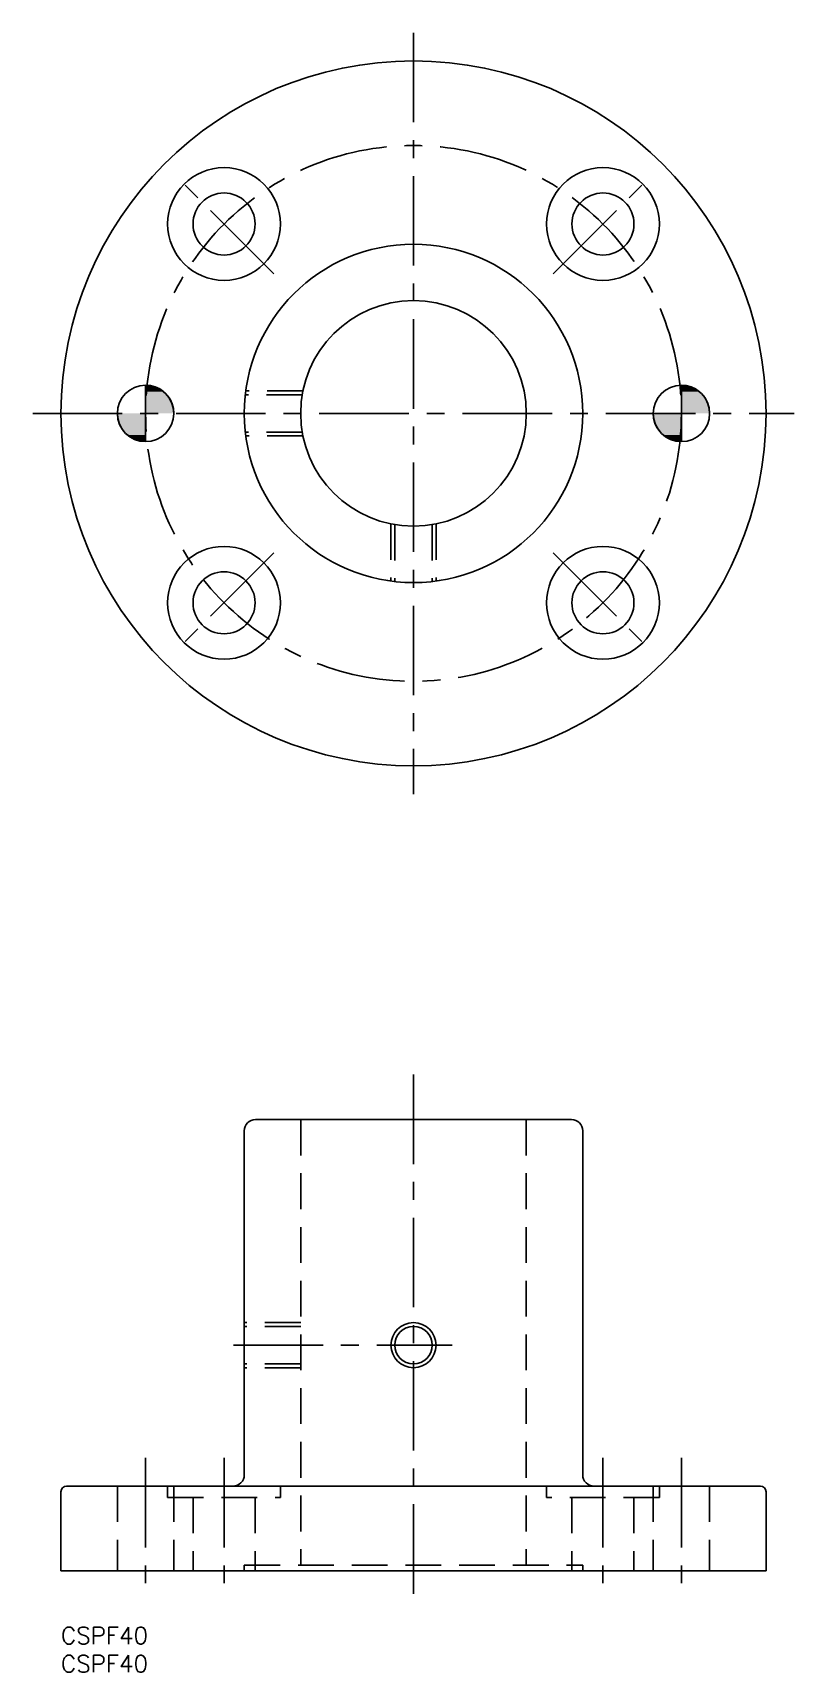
# Model space of a CAD drawing. Extents: x -5 to 130, y -8 to 283.
import ezdxf

# ---------------------------------------------------------------- set-up
doc = ezdxf.new("R2010")
doc.units = 0
doc.header["$LTSCALE"] = 0.5
doc.linetypes.add('CENTER', pattern=[50.8, 31.75, -6.35, 6.35, -6.35])
doc.linetypes.add('DASHED', pattern=[19.05, 12.7, -6.35])
for name, color, linetype in [('MSM_CENTER', 1, 'CENTER'), ('MSM_CONTINUOUS', 7, 'CONTINUOUS'), ('MSM_DASHED', 4, 'DASHED'), ('MSM_NARROW', 5, 'CONTINUOUS'), ('MSM_PART_NUMBER', 7, 'CONTINUOUS')]:
    doc.layers.add(name, color=color, linetype=linetype)
doc.styles.get("Standard").update_dxf_attribs({"font": 'txt.shx', "height": 5, "bigfont": 'bigfont.shx'})

# ---------------------------------------------------------------- blocks, each defined once
blk = doc.blocks.new('*U11')
at = {"layer": 'MSM_PART_NUMBER'}
blk.add_text('CSPF40', height=3, dxfattribs=at).set_placement((0, -3))
blk = doc.blocks.new('*U12')
at = {"layer": 'MSM_PART_NUMBER'}
blk.add_text('CSPF40', height=3, dxfattribs=at).set_placement((0, -8))
blk = doc.blocks.new('*U13')
at = {"layer": 'MSM_CONTINUOUS', "linetype": 'CONTINUOUS'}
for p, q in [((15, 220.24), (15, 220.16)), ((15.87, 220.16), (15, 220.24)), ((15, 220.16), (15, 219.94)), ((15, 219.94), (15, 219.57)), ((15, 219.57), (15, 219.07)), ((15, 219.07), (15, 218.45)), ((15, 218.45), (15, 217.74)), ((15.87, 220.16), (16.71, 219.94)), ((16.71, 219.94), (17.5, 219.57)), ((17.5, 219.57), (18.21, 219.07)), ((18.21, 219.07), (18.83, 218.45)), ((18.83, 218.45), (19.33, 217.74)), ((10, 215.24), (10.08, 214.37)), ((15, 217.74), (15, 216.95)), ((15, 216.95), (15, 216.11)), ((15, 216.11), (15, 215.24)), ((15, 215.24), (15, 214.37)), ((19.33, 217.74), (19.7, 216.95)), ((19.7, 216.95), (19.92, 216.11)), ((19.92, 216.11), (20, 215.24)), ((10.08, 214.37), (10.3, 213.53)), ((10.3, 213.53), (10.67, 212.74)), ((10.67, 212.74), (11.17, 212.02)), ((15, 214.37), (15, 213.53)), ((15, 213.53), (15, 212.74)), ((15, 212.74), (15, 212.02)), ((11.17, 212.02), (11.79, 211.41)), ((11.79, 211.41), (12.5, 210.91)), ((12.5, 210.91), (13.29, 210.54)), ((13.29, 210.54), (14.13, 210.31)), ((15, 210.24), (14.13, 210.31)), ((15, 212.02), (15, 211.41)), ((15, 211.41), (15, 210.91)), ((15, 210.91), (15, 210.54)), ((15, 210.54), (15, 210.31)), ((15, 210.31), (15, 210.24))]:
    blk.add_line(p, q, dxfattribs=at)
for points in [[(15, 220.24), (15, 220.16), (15.87, 220.16)], [(15, 220.16), (15, 219.94), (16.71, 219.94)], [(15, 219.94), (15, 219.57), (17.5, 219.57)], [(15, 219.57), (15, 219.07), (18.21, 219.07)], [(15, 219.07), (15, 218.45), (18.83, 218.45)], [(15, 218.45), (15, 217.74), (19.33, 217.74)], [(10, 215.24), (10.08, 214.37), (15, 214.37)], [(15, 217.74), (15, 216.95), (19.7, 216.95)], [(15, 216.95), (15, 216.11), (19.92, 216.11)], [(15, 216.11), (15, 215.24), (20, 215.24)], [(10.08, 214.37), (10.3, 213.53), (15, 213.53)], [(10.3, 213.53), (10.67, 212.74), (15, 212.74)], [(10.67, 212.74), (11.17, 212.02), (15, 212.02)], [(11.17, 212.02), (11.79, 211.41), (15, 211.41)], [(11.79, 211.41), (12.5, 210.91), (15, 210.91)], [(12.5, 210.91), (13.29, 210.54), (15, 210.54)], [(13.29, 210.54), (14.13, 210.31), (15, 210.31)]]:
    blk.add_solid(points, dxfattribs=at)
at = {"layer": 'MSM_CONTINUOUS', "linetype": 'CONTINUOUS', "extrusion": (0, 0, -1)}
for points in [[(-15, 220.16), (-15.87, 220.16), (-16.71, 219.94)], [(-15, 219.94), (-16.71, 219.94), (-17.5, 219.57)], [(-15, 219.57), (-17.5, 219.57), (-18.21, 219.07)], [(-15, 219.07), (-18.21, 219.07), (-18.83, 218.45)], [(-15, 218.45), (-18.83, 218.45), (-19.33, 217.74)], [(-10, 215.24), (-15, 215.24), (-15, 214.37)], [(-15, 217.74), (-19.33, 217.74), (-19.7, 216.95)], [(-15, 216.95), (-19.7, 216.95), (-19.92, 216.11)], [(-15, 216.11), (-19.92, 216.11), (-20, 215.24)], [(-10.08, 214.37), (-15, 214.37), (-15, 213.53)], [(-10.3, 213.53), (-15, 213.53), (-15, 212.74)], [(-10.67, 212.74), (-15, 212.74), (-15, 212.02)], [(-11.17, 212.02), (-15, 212.02), (-15, 211.41)], [(-11.79, 211.41), (-15, 211.41), (-15, 210.91)], [(-12.5, 210.91), (-15, 210.91), (-15, 210.54)], [(-13.29, 210.54), (-15, 210.54), (-15, 210.31)], [(-14.13, 210.31), (-15, 210.31), (-15, 210.24)]]:
    blk.add_solid(points, dxfattribs=at)
blk = doc.blocks.new('*U14')
at = {"layer": 'MSM_CONTINUOUS', "linetype": 'CONTINUOUS'}
for p, q in [((110, 220.24), (110, 220.16)), ((110.87, 220.16), (110, 220.24)), ((110, 220.16), (110, 219.94)), ((110, 219.94), (110, 219.57)), ((110, 219.57), (110, 219.07)), ((110, 219.07), (110, 218.45)), ((110, 218.45), (110, 217.74)), ((110.87, 220.16), (111.71, 219.94)), ((111.71, 219.94), (112.5, 219.57)), ((112.5, 219.57), (113.21, 219.07)), ((113.21, 219.07), (113.83, 218.45)), ((113.83, 218.45), (114.33, 217.74)), ((105, 215.24), (105.08, 214.37)), ((110, 217.74), (110, 216.95)), ((110, 216.95), (110, 216.11)), ((110, 216.11), (110, 215.24)), ((110, 215.24), (110, 214.37)), ((114.33, 217.74), (114.7, 216.95)), ((114.7, 216.95), (114.92, 216.11)), ((114.92, 216.11), (115, 215.24)), ((105.08, 214.37), (105.3, 213.53)), ((105.3, 213.53), (105.67, 212.74)), ((105.67, 212.74), (106.17, 212.02)), ((110, 214.37), (110, 213.53)), ((110, 213.53), (110, 212.74)), ((110, 212.74), (110, 212.02)), ((106.17, 212.02), (106.79, 211.41)), ((106.79, 211.41), (107.5, 210.91)), ((107.5, 210.91), (108.29, 210.54)), ((108.29, 210.54), (109.13, 210.31)), ((110, 210.24), (109.13, 210.31)), ((110, 212.02), (110, 211.41)), ((110, 211.41), (110, 210.91)), ((110, 210.91), (110, 210.54)), ((110, 210.54), (110, 210.31)), ((110, 210.31), (110, 210.24))]:
    blk.add_line(p, q, dxfattribs=at)
for points in [[(110, 220.24), (110, 220.16), (110.87, 220.16)], [(110, 220.16), (110, 219.94), (111.71, 219.94)], [(110, 219.94), (110, 219.57), (112.5, 219.57)], [(110, 219.57), (110, 219.07), (113.21, 219.07)], [(110, 219.07), (110, 218.45), (113.83, 218.45)], [(110, 218.45), (110, 217.74), (114.33, 217.74)], [(105, 215.24), (105.08, 214.37), (110, 214.37)], [(110, 217.74), (110, 216.95), (114.7, 216.95)], [(110, 216.95), (110, 216.11), (114.92, 216.11)], [(110, 216.11), (110, 215.24), (115, 215.24)], [(105.08, 214.37), (105.3, 213.53), (110, 213.53)], [(105.3, 213.53), (105.67, 212.74), (110, 212.74)], [(105.67, 212.74), (106.17, 212.02), (110, 212.02)], [(106.17, 212.02), (106.79, 211.41), (110, 211.41)], [(106.79, 211.41), (107.5, 210.91), (110, 210.91)], [(107.5, 210.91), (108.29, 210.54), (110, 210.54)], [(108.29, 210.54), (109.13, 210.31), (110, 210.31)]]:
    blk.add_solid(points, dxfattribs=at)
at = {"layer": 'MSM_CONTINUOUS', "linetype": 'CONTINUOUS', "extrusion": (0, 0, -1)}
for points in [[(-110, 220.16), (-110.87, 220.16), (-111.71, 219.94)], [(-110, 219.94), (-111.71, 219.94), (-112.5, 219.57)], [(-110, 219.57), (-112.5, 219.57), (-113.21, 219.07)], [(-110, 219.07), (-113.21, 219.07), (-113.83, 218.45)], [(-110, 218.45), (-113.83, 218.45), (-114.33, 217.74)], [(-105, 215.24), (-110, 215.24), (-110, 214.37)], [(-110, 217.74), (-114.33, 217.74), (-114.7, 216.95)], [(-110, 216.95), (-114.7, 216.95), (-114.92, 216.11)], [(-110, 216.11), (-114.92, 216.11), (-115, 215.24)], [(-105.08, 214.37), (-110, 214.37), (-110, 213.53)], [(-105.3, 213.53), (-110, 213.53), (-110, 212.74)], [(-105.67, 212.74), (-110, 212.74), (-110, 212.02)], [(-106.17, 212.02), (-110, 212.02), (-110, 211.41)], [(-106.79, 211.41), (-110, 211.41), (-110, 210.91)], [(-107.5, 210.91), (-110, 210.91), (-110, 210.54)], [(-108.29, 210.54), (-110, 210.54), (-110, 210.31)], [(-109.13, 210.31), (-110, 210.31), (-110, 210.24)]]:
    blk.add_solid(points, dxfattribs=at)

msp = doc.modelspace()

# ---------------------------------------------------------------- linework, layer by layer
at = {"layer": 'MSM_CENTER'}
for p, q in [((62.5, 282.74), (62.5, 147.74)), ((37.75, 239.99), (20.07, 257.66)), ((87.25, 239.99), (104.93, 257.66)), ((-5, 215.24), (130, 215.24)), ((37.75, 190.49), (20.07, 172.81)), ((87.25, 190.49), (104.93, 172.81)), ((62.5, 97.99), (62.5, 5)), ((30.59, 50), (69.38, 50)), ((15, 30), (15, 5)), ((28.91, 30), (28.91, 5)), ((96.09, 30), (96.09, 5)), ((110, 30), (110, 5))]:
    msp.add_line(p, q, dxfattribs=at)
msp.add_circle((62.5, 215.24), 47.5, dxfattribs=at)
at = {"layer": 'MSM_CONTINUOUS'}
for p, q in [((32.5, 88), (32.5, 27)), ((34.5, 90), (90.5, 90)), ((92.5, 88), (92.5, 27)), ((0, 24), (0, 10)), ((1, 25), (124, 25)), ((125, 24), (125, 10)), ((0, 10), (125, 10))]:
    msp.add_line(p, q, dxfattribs=at)
for centre, radius in [((62.5, 215.24), 62.5), ((28.91, 248.83), 10), ((96.09, 248.83), 10), ((28.91, 248.83), 5.5), ((96.09, 248.83), 5.5), ((62.5, 215.24), 30), ((62.5, 215.24), 20), ((15, 215.24), 5), ((110, 215.24), 5), ((28.91, 181.65), 10), ((96.09, 181.65), 10), ((28.91, 181.65), 5.5), ((96.09, 181.65), 5.5), ((62.5, 50), 3.32)]:
    msp.add_circle(centre, radius, dxfattribs=at)
for centre, radius, start, end in [((34.5, 88), 2, 90, 180), ((90.5, 88), 2, 0, 90), ((30.5, 27), 2, 270, 0), ((94.5, 27), 2, 180, 270), ((1, 24), 1, 90, 180), ((124, 24), 1, 0, 90)]:
    msp.add_arc(centre, radius, start, end, dxfattribs=at)
at = {"layer": 'MSM_DASHED'}
for p, q in [((42.78, 218.56), (32.68, 218.56)), ((42.9, 219.24), (32.77, 219.24)), ((42.78, 211.91), (32.68, 211.91)), ((42.9, 211.24), (32.77, 211.24)), ((58.5, 195.64), (58.5, 185.51)), ((59.18, 195.52), (59.18, 185.42)), ((65.82, 195.52), (65.82, 185.42)), ((66.5, 195.64), (66.5, 185.51)), ((42.5, 90), (42.5, 11)), ((82.5, 90), (82.5, 11)), ((42.5, 54), (32.5, 54)), ((42.5, 53.32), (32.5, 53.32)), ((42.5, 46.68), (32.5, 46.68)), ((42.5, 46), (32.5, 46)), ((10, 25), (10, 10)), ((18.91, 25), (18.91, 23)), ((20, 25), (20, 10)), ((38.91, 25), (38.91, 23)), ((86.09, 25), (86.09, 23)), ((105, 25), (105, 10)), ((106.09, 25), (106.09, 23)), ((115, 25), (115, 10)), ((18.91, 23), (38.91, 23)), ((23.41, 23), (23.41, 10)), ((34.41, 23), (34.41, 10)), ((106.09, 23), (86.09, 23)), ((90.59, 23), (90.59, 10)), ((101.59, 23), (101.59, 10)), ((32.5, 11), (92.5, 11)), ((32.5, 11), (32.5, 10)), ((92.5, 11), (92.5, 10))]:
    msp.add_line(p, q, dxfattribs=at)
at = {"layer": 'MSM_NARROW'}
msp.add_circle((62.5, 50), 4, dxfattribs=at)

# ---------------------------------------------------------------- block references
at = {"layer": 'MSM_CONTINUOUS', "linetype": 'CONTINUOUS'}
for name in ['*U13', '*U14']:
    msp.add_blockref(name, (0, 0), dxfattribs=at)
at = {"layer": 'MSM_CONTINUOUS'}
for name in ['*U11', '*U12']:
    msp.add_blockref(name, (0, 0), dxfattribs=at)

doc.saveas('drawing.dxf')
